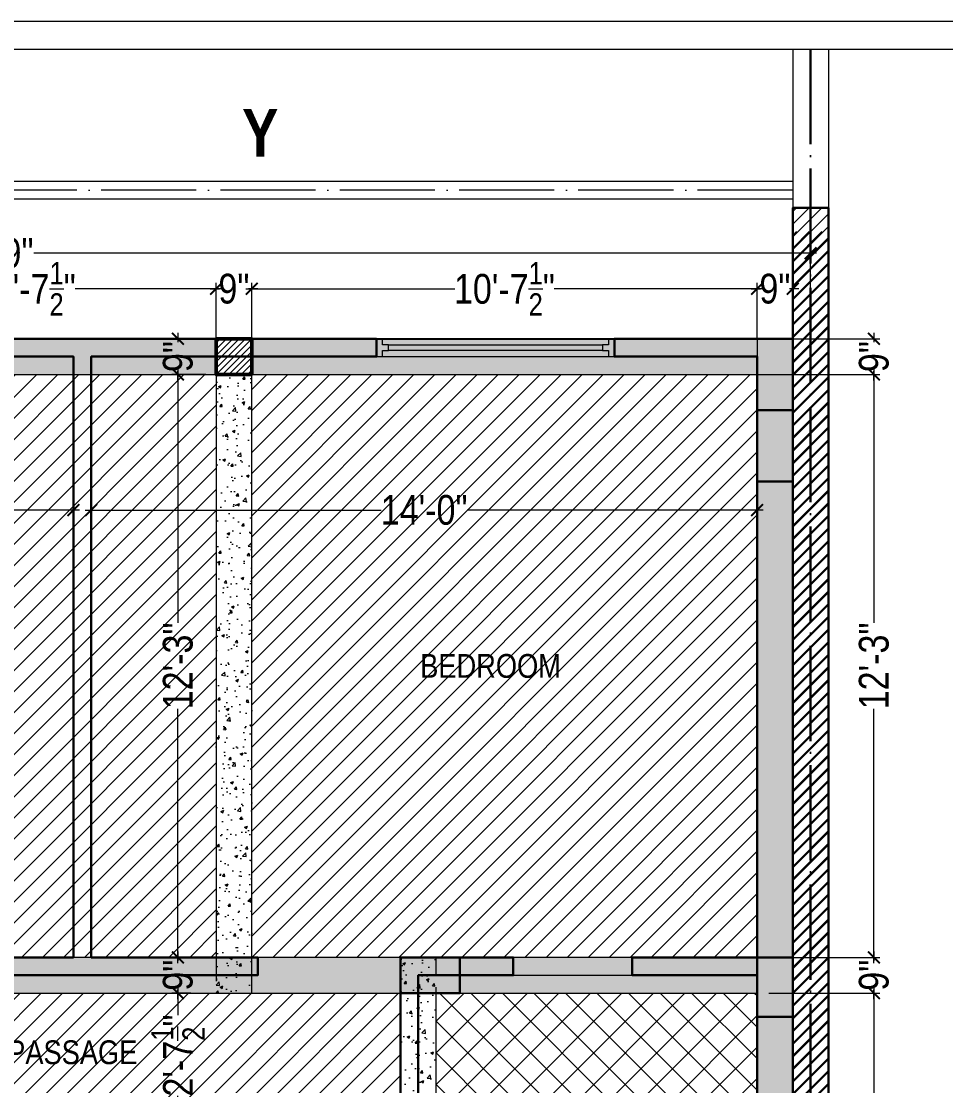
# Model space of a CAD drawing. Header units: millimetres. Extents: x 56222 to 163527, y -177397 to -121287.
# Drawn here: x 159547.7 to 159781, y -175065.7 to -174797.3 of the extents above; entities that cross this region are included whole.
import ezdxf

# ---------------------------------------------------------------- set-up
doc = ezdxf.new("R2010")
doc.units = ezdxf.units.MM
doc.header["$MEASUREMENT"] = 0
doc.header["$PDMODE"] = 35
doc.linetypes.add('ACAD_ISO02W100', pattern=[15, 12, -3])
doc.linetypes.add('ACAD_ISO04W100', pattern=[30, 24, -3, 0, -3])
doc.layers.get('Defpoints').update_dxf_attribs({"color": 220})
for name, color, linetype, lineweight in [('COLUMN', 1, 'Continuous', 30), ('COLUMN ( F C )', 6, 'Continuous', 50), ('COLUMN ( F C ) ~HATCH', 6, 'Continuous', 9), ('GROUND FLOOR', 7, 'Continuous', 9), ('GROUND FLOOR  ( HATCH )', 251, 'Continuous', 9), ('SECOND FLOOR', 7, 'Continuous', 9), ('SECOND FLOOR  ( PLINE )', 251, 'Continuous', 30), ('SECOND FLOOR ( DIM )', 7, 'Continuous', 9), ('SECOND FLOOR ( DW_RAIL )', 7, 'Continuous', 9), ('SECOND FLOOR ( TEXT )', 7, 'Continuous', 9), ('SECTION', 7, 'Continuous', 9), ('X_PLOT', 1, 'Continuous', 9), ('X_SHEET', 7, 'Continuous', 9), ('XX~SLAB ( BEAM )~ ( DIM )', 7, 'Continuous', 9), ('XX~SLAB ( HATCH )', 7, 'Continuous', 9), ('XX~STR BEAM', 5, 'ACAD_ISO02W100', 9)]:
    doc.layers.add(name, color=color, linetype=linetype, lineweight=lineweight)
doc.layers.add('XX~SLAB ( BEAM )~ ( HATCH )', color=1, linetype='Continuous', lineweight=9, plot=False)
doc.layers.add('XX~SLAB ( HATCH )~ PLINE', color=251, linetype='Continuous', lineweight=9, plot=False)
doc.layers.add('XX~SLAB ( PLINE )', color=251, linetype='Continuous', plot=False)
doc.styles.add("Cn_BT_0'-0", font='swissc.ttf')
doc.styles.add('Cn_BT_7½', font='swissc.ttf', dxfattribs={"height": 7.5})
doc.styles.add('KATHA', font='swissc.ttf')
doc.dimstyles.new('Cn_BT_7½', dxfattribs={"dimtxt": 9, "dimasz": 3, "dimexe": 1.5, "dimexo": 0, "dimgap": 0.09, "dimtad": 0, "dimdec": 3, "dimzin": 3, "dimdsep": 46, "dimlunit": 4, "dimtxsty": 'Cn_BT_7½', "dimblk": 'ARCHTICK', "dimcen": 0.09, "dimdle": 1.5, "dimclrd": 251, "dimclre": 251, "dimclrt": 14, "dimadec": 0, "dimazin": 0, "dimtfac": 0.75, "dimtdec": 3, "dimtofl": 0, "dimtmove": 0, "dimatfit": 3, "dimfxl": 0, "dimtolj": 1, "dimtzin": 0, "dimlwd": 15, "dimlwe": 15, "dimarcsym": 0})

# ---------------------------------------------------------------- blocks, each defined once
blk = doc.blocks.new('_ArchTick')
at = {"color": 0, "linetype": 'ByBlock', "const_width": 0.15}
blk.add_lwpolyline([(-0.5, -0.5), (0.5, 0.5)], dxfattribs=at)
blk = doc.blocks.new('*D331')
at = {"layer": 'Defpoints', "color": 0, "transparency": 16777216}
for p in [(159565.38, -174910.31), (159733.38, -174910.31), (159733.38, -174920.51)]:
    blk.add_point(p, dxfattribs=at)
at = {"layer": 'SECOND FLOOR ( DIM )', "color": 251, "lineweight": 15, "transparency": 16777216}
for p, q in [((159565.38, -174910.31), (159565.38, -174922.01)), ((159733.38, -174910.31), (159733.38, -174922.01)), ((159563.88, -174920.51), (159638.52, -174920.51)), ((159734.88, -174920.51), (159660.24, -174920.51))]:
    blk.add_line(p, q, dxfattribs=at)
at = {"layer": 'SECOND FLOOR ( DIM )', "color": 251, "lineweight": 15, "transparency": 16777216, "xscale": 3, "yscale": 3, "zscale": 3, "rotation": 180}
blk.add_blockref('_ArchTick', (159565.38, -174920.51), dxfattribs=at)
at = {"layer": 'SECOND FLOOR ( DIM )', "color": 251, "lineweight": 15, "transparency": 16777216, "xscale": 3, "yscale": 3, "zscale": 3}
blk.add_blockref('_ArchTick', (159733.38, -174920.51), dxfattribs=at)
at = {"layer": 'SECOND FLOOR ( DIM )', "color": 5, "transparency": 16777216, "insert": (159649.38, -174920.51), "char_height": 7.5, "attachment_point": 5, "style": 'Cn_BT_7½'}
blk.add_mtext('\\A1;14\'-0"', dxfattribs=at)
blk = doc.blocks.new('*D330')
at = {"layer": 'Defpoints', "color": 0, "transparency": 16777216}
for p in [(159350.88, -174910.31), (159560.88, -174910.31), (159350.88, -174920.51)]:
    blk.add_point(p, dxfattribs=at)
at = {"layer": 'SECOND FLOOR ( DIM )', "color": 251, "lineweight": 15, "transparency": 16777216}
for p, q in [((159350.88, -174910.31), (159350.88, -174922.01)), ((159560.88, -174910.31), (159560.88, -174922.01)), ((159349.38, -174920.51), (159445.02, -174920.51)), ((159562.38, -174920.51), (159466.74, -174920.51))]:
    blk.add_line(p, q, dxfattribs=at)
at = {"layer": 'SECOND FLOOR ( DIM )', "color": 251, "lineweight": 15, "transparency": 16777216, "xscale": 3, "yscale": 3, "zscale": 3, "rotation": 180}
blk.add_blockref('_ArchTick', (159350.88, -174920.51), dxfattribs=at)
at = {"layer": 'SECOND FLOOR ( DIM )', "color": 251, "lineweight": 15, "transparency": 16777216, "xscale": 3, "yscale": 3, "zscale": 3}
blk.add_blockref('_ArchTick', (159560.88, -174920.51), dxfattribs=at)
at = {"layer": 'SECOND FLOOR ( DIM )', "color": 5, "transparency": 16777216, "insert": (159455.88, -174920.51), "char_height": 7.5, "attachment_point": 5, "style": 'Cn_BT_7½'}
blk.add_mtext('\\A1;17\'-6"', dxfattribs=at)
blk = doc.blocks.new('*D329')
at = {"layer": 'Defpoints', "color": 0, "transparency": 16777216}
for p in [(159341.88, -174855.75), (159341.88, -174877.31), (159746.88, -174877.31)]:
    blk.add_point(p, dxfattribs=at)
at = {"layer": 'SECOND FLOOR ( DIM )', "color": 251, "lineweight": 15, "transparency": 16777216}
for p, q in [((159340.38, -174855.75), (159528.84, -174855.75)), ((159341.88, -174877.31), (159341.88, -174854.25)), ((159748.38, -174855.75), (159550.91, -174855.75)), ((159746.88, -174877.31), (159746.88, -174854.25))]:
    blk.add_line(p, q, dxfattribs=at)
at = {"layer": 'SECOND FLOOR ( DIM )', "color": 251, "lineweight": 15, "transparency": 16777216, "xscale": 3, "yscale": 3, "zscale": 3, "rotation": 180}
blk.add_blockref('_ArchTick', (159341.88, -174855.75), dxfattribs=at)
at = {"layer": 'SECOND FLOOR ( DIM )', "color": 251, "lineweight": 15, "transparency": 16777216, "xscale": 3, "yscale": 3, "zscale": 3}
blk.add_blockref('_ArchTick', (159746.88, -174855.75), dxfattribs=at)
at = {"layer": 'SECOND FLOOR ( DIM )', "color": 14, "transparency": 16777216, "insert": (159539.88, -174855.75), "char_height": 7.5, "attachment_point": 5, "style": 'Cn_BT_7½'}
blk.add_mtext('\\A1;33\'-9"', dxfattribs=at)
blk = doc.blocks.new('*D281')
at = {"layer": 'Defpoints', "color": 0, "transparency": 16777216}
for p in [(159596.88, -174864.72), (159505.38, -174877.31), (159596.88, -174877.31)]:
    blk.add_point(p, dxfattribs=at)
at = {"layer": 'XX~SLAB ( BEAM )~ ( DIM )', "color": 251, "lineweight": 15, "transparency": 16777216}
for p, q in [((159505.38, -174877.31), (159505.38, -174863.22)), ((159596.88, -174877.31), (159596.88, -174863.22)), ((159503.88, -174864.72), (159540.93, -174864.72)), ((159598.38, -174864.72), (159561.33, -174864.72))]:
    blk.add_line(p, q, dxfattribs=at)
at = {"layer": 'XX~SLAB ( BEAM )~ ( DIM )', "color": 251, "lineweight": 15, "transparency": 16777216, "xscale": 3, "yscale": 3, "zscale": 3, "rotation": 180}
blk.add_blockref('_ArchTick', (159505.38, -174864.72), dxfattribs=at)
at = {"layer": 'XX~SLAB ( BEAM )~ ( DIM )', "color": 251, "lineweight": 15, "transparency": 16777216, "xscale": 3, "yscale": 3, "zscale": 3}
blk.add_blockref('_ArchTick', (159596.88, -174864.72), dxfattribs=at)
at = {"layer": 'XX~SLAB ( BEAM )~ ( DIM )', "color": 14, "transparency": 16777216, "insert": (159551.13, -174864.72), "char_height": 7.5, "attachment_point": 5, "style": 'Cn_BT_7½'}
blk.add_mtext('\\A1;7\'-7{\\H0.750000x;\\S1/2;}"', dxfattribs=at)
blk = doc.blocks.new('*D280')
at = {"layer": 'Defpoints', "color": 0, "transparency": 16777216}
for p in [(159605.88, -174864.72), (159596.88, -174877.31), (159605.88, -174877.31)]:
    blk.add_point(p, dxfattribs=at)
at = {"layer": 'XX~SLAB ( BEAM )~ ( DIM )', "color": 251, "lineweight": 15, "transparency": 16777216}
for p, q in [((159596.88, -174877.31), (159596.88, -174863.22)), ((159605.88, -174877.31), (159605.88, -174863.22)), ((159595.38, -174864.72), (159597.72, -174864.72)), ((159607.38, -174864.72), (159605.03, -174864.72))]:
    blk.add_line(p, q, dxfattribs=at)
at = {"layer": 'XX~SLAB ( BEAM )~ ( DIM )', "color": 251, "lineweight": 15, "transparency": 16777216, "xscale": 3, "yscale": 3, "zscale": 3, "rotation": 180}
blk.add_blockref('_ArchTick', (159596.88, -174864.72), dxfattribs=at)
at = {"layer": 'XX~SLAB ( BEAM )~ ( DIM )', "color": 251, "lineweight": 15, "transparency": 16777216, "xscale": 3, "yscale": 3, "zscale": 3}
blk.add_blockref('_ArchTick', (159605.88, -174864.72), dxfattribs=at)
at = {"layer": 'XX~SLAB ( BEAM )~ ( DIM )', "color": 14, "transparency": 16777216, "insert": (159601.38, -174864.72), "char_height": 7.5, "attachment_point": 5, "style": 'Cn_BT_7½'}
blk.add_mtext('\\A1;9"', dxfattribs=at)
blk = doc.blocks.new('*D279')
at = {"layer": 'Defpoints', "color": 0, "transparency": 16777216}
for p in [(159733.38, -174864.72), (159605.88, -174877.31), (159733.38, -174877.31)]:
    blk.add_point(p, dxfattribs=at)
at = {"layer": 'XX~SLAB ( BEAM )~ ( DIM )', "color": 251, "lineweight": 15, "transparency": 16777216}
for p, q in [((159605.88, -174877.31), (159605.88, -174863.22)), ((159733.38, -174877.31), (159733.38, -174863.22)), ((159604.38, -174864.72), (159657.09, -174864.72)), ((159734.88, -174864.72), (159682.16, -174864.72))]:
    blk.add_line(p, q, dxfattribs=at)
at = {"layer": 'XX~SLAB ( BEAM )~ ( DIM )', "color": 251, "lineweight": 15, "transparency": 16777216, "xscale": 3, "yscale": 3, "zscale": 3, "rotation": 180}
blk.add_blockref('_ArchTick', (159605.88, -174864.72), dxfattribs=at)
at = {"layer": 'XX~SLAB ( BEAM )~ ( DIM )', "color": 251, "lineweight": 15, "transparency": 16777216, "xscale": 3, "yscale": 3, "zscale": 3}
blk.add_blockref('_ArchTick', (159733.38, -174864.72), dxfattribs=at)
at = {"layer": 'XX~SLAB ( BEAM )~ ( DIM )', "color": 14, "transparency": 16777216, "insert": (159669.63, -174864.72), "char_height": 7.5, "attachment_point": 5, "style": 'Cn_BT_7½'}
blk.add_mtext('\\A1;10\'-7{\\H0.750000x;\\S1/2;}"', dxfattribs=at)
blk = doc.blocks.new('*D278')
at = {"layer": 'Defpoints', "color": 0, "transparency": 16777216}
for p in [(159742.38, -174864.72), (159733.38, -174877.31), (159742.38, -174877.31)]:
    blk.add_point(p, dxfattribs=at)
at = {"layer": 'XX~SLAB ( BEAM )~ ( DIM )', "color": 251, "lineweight": 15, "transparency": 16777216}
for p, q in [((159733.38, -174877.31), (159733.38, -174863.22)), ((159742.38, -174877.31), (159742.38, -174863.22)), ((159731.88, -174864.72), (159734.22, -174864.72)), ((159743.88, -174864.72), (159741.53, -174864.72))]:
    blk.add_line(p, q, dxfattribs=at)
at = {"layer": 'XX~SLAB ( BEAM )~ ( DIM )', "color": 251, "lineweight": 15, "transparency": 16777216, "xscale": 3, "yscale": 3, "zscale": 3, "rotation": 180}
blk.add_blockref('_ArchTick', (159733.38, -174864.72), dxfattribs=at)
at = {"layer": 'XX~SLAB ( BEAM )~ ( DIM )', "color": 251, "lineweight": 15, "transparency": 16777216, "xscale": 3, "yscale": 3, "zscale": 3}
blk.add_blockref('_ArchTick', (159742.38, -174864.72), dxfattribs=at)
at = {"layer": 'XX~SLAB ( BEAM )~ ( DIM )', "color": 14, "transparency": 16777216, "insert": (159737.88, -174864.72), "char_height": 7.5, "attachment_point": 5, "style": 'Cn_BT_7½'}
blk.add_mtext('\\A1;9"', dxfattribs=at)
blk = doc.blocks.new('*D277')
at = {"layer": 'Defpoints', "color": 0, "transparency": 16777216}
for p in [(159742.38, -174877.31), (159742.38, -174886.31), (159762.86, -174886.31)]:
    blk.add_point(p, dxfattribs=at)
at = {"layer": 'XX~SLAB ( BEAM )~ ( DIM )', "color": 251, "lineweight": 15, "transparency": 16777216}
for p, q in [((159742.38, -174877.31), (159764.36, -174877.31)), ((159762.86, -174875.81), (159762.86, -174878.15)), ((159762.86, -174887.81), (159762.86, -174885.46)), ((159742.38, -174886.31), (159764.36, -174886.31))]:
    blk.add_line(p, q, dxfattribs=at)
at = {"layer": 'XX~SLAB ( BEAM )~ ( DIM )', "color": 251, "lineweight": 15, "transparency": 16777216, "xscale": 3, "yscale": 3, "zscale": 3}
for p, rotation in [((159762.86, -174877.31), 90), ((159762.86, -174886.31), 270)]:
    blk.add_blockref('_ArchTick', p, dxfattribs=dict(at, rotation=rotation))
at = {"layer": 'XX~SLAB ( BEAM )~ ( DIM )', "color": 14, "transparency": 16777216, "insert": (159762.86, -174881.81), "char_height": 7.5, "attachment_point": 5, "rotation": 90, "style": 'Cn_BT_7½'}
blk.add_mtext('\\A1;9"', dxfattribs=at)
blk = doc.blocks.new('*D276')
at = {"layer": 'Defpoints', "color": 0, "transparency": 16777216}
for p in [(159742.38, -174886.31), (159742.38, -175033.31), (159762.86, -175033.31)]:
    blk.add_point(p, dxfattribs=at)
at = {"layer": 'XX~SLAB ( BEAM )~ ( DIM )', "color": 251, "lineweight": 15, "transparency": 16777216}
for p, q in [((159762.86, -174884.81), (159762.86, -174948.95)), ((159742.38, -174886.31), (159764.36, -174886.31)), ((159762.86, -175034.81), (159762.86, -174970.67)), ((159742.38, -175033.31), (159764.36, -175033.31))]:
    blk.add_line(p, q, dxfattribs=at)
at = {"layer": 'XX~SLAB ( BEAM )~ ( DIM )', "color": 251, "lineweight": 15, "transparency": 16777216, "xscale": 3, "yscale": 3, "zscale": 3}
for p, rotation in [((159762.86, -174886.31), 90), ((159762.86, -175033.31), 270)]:
    blk.add_blockref('_ArchTick', p, dxfattribs=dict(at, rotation=rotation))
at = {"layer": 'XX~SLAB ( BEAM )~ ( DIM )', "color": 14, "transparency": 16777216, "insert": (159762.86, -174959.81), "char_height": 7.5, "attachment_point": 5, "rotation": 90, "style": 'Cn_BT_7½'}
blk.add_mtext('\\A1;12\'-3"', dxfattribs=at)
blk = doc.blocks.new('*D275')
at = {"layer": 'Defpoints', "color": 0, "transparency": 16777216}
for p in [(159742.38, -175033.31), (159742.38, -175042.31), (159762.86, -175042.31)]:
    blk.add_point(p, dxfattribs=at)
at = {"layer": 'XX~SLAB ( BEAM )~ ( DIM )', "color": 251, "lineweight": 15, "transparency": 16777216}
for p, q in [((159742.38, -175033.31), (159764.36, -175033.31)), ((159762.86, -175031.81), (159762.86, -175034.15)), ((159762.86, -175043.81), (159762.86, -175041.46)), ((159742.38, -175042.31), (159764.36, -175042.31))]:
    blk.add_line(p, q, dxfattribs=at)
at = {"layer": 'XX~SLAB ( BEAM )~ ( DIM )', "color": 251, "lineweight": 15, "transparency": 16777216, "xscale": 3, "yscale": 3, "zscale": 3}
for p, rotation in [((159762.86, -175033.31), 90), ((159762.86, -175042.31), 270)]:
    blk.add_blockref('_ArchTick', p, dxfattribs=dict(at, rotation=rotation))
at = {"layer": 'XX~SLAB ( BEAM )~ ( DIM )', "color": 14, "transparency": 16777216, "insert": (159762.86, -175037.81), "char_height": 7.5, "attachment_point": 5, "rotation": 90, "style": 'Cn_BT_7½'}
blk.add_mtext('\\A1;9"', dxfattribs=at)
blk = doc.blocks.new('*D274')
at = {"layer": 'Defpoints', "color": 0, "transparency": 16777216}
for p in [(159742.38, -175042.31), (159742.38, -175160.81), (159762.86, -175160.81)]:
    blk.add_point(p, dxfattribs=at)
at = {"layer": 'XX~SLAB ( BEAM )~ ( DIM )', "color": 251, "lineweight": 15, "transparency": 16777216}
for p, q in [((159762.86, -175040.81), (159762.86, -175088.84)), ((159742.38, -175042.31), (159764.36, -175042.31)), ((159762.86, -175162.31), (159762.86, -175114.27)), ((159742.38, -175160.81), (159764.36, -175160.81))]:
    blk.add_line(p, q, dxfattribs=at)
at = {"layer": 'XX~SLAB ( BEAM )~ ( DIM )', "color": 251, "lineweight": 15, "transparency": 16777216, "xscale": 3, "yscale": 3, "zscale": 3}
for p, rotation in [((159762.86, -175042.31), 90), ((159762.86, -175160.81), 270)]:
    blk.add_blockref('_ArchTick', p, dxfattribs=dict(at, rotation=rotation))
at = {"layer": 'XX~SLAB ( BEAM )~ ( DIM )', "color": 14, "transparency": 16777216, "insert": (159762.86, -175101.56), "char_height": 7.5, "attachment_point": 5, "rotation": 90, "style": 'Cn_BT_7½'}
blk.add_mtext('\\A1;9\'-10{\\H0.750000x;\\S1/2;}"', dxfattribs=at)
blk = doc.blocks.new('*D263')
at = {"layer": 'Defpoints', "color": 0, "transparency": 16777216}
for p in [(159594.29, -174877.31), (159587.25, -174886.31), (159594.29, -174886.31)]:
    blk.add_point(p, dxfattribs=at)
at = {"layer": 'XX~SLAB ( BEAM )~ ( DIM )', "color": 251, "lineweight": 15, "transparency": 16777216}
for p, q in [((159594.29, -174877.31), (159585.75, -174877.31)), ((159587.25, -174875.81), (159587.25, -174878.15)), ((159587.25, -174887.81), (159587.25, -174885.46)), ((159594.29, -174886.31), (159585.75, -174886.31))]:
    blk.add_line(p, q, dxfattribs=at)
at = {"layer": 'XX~SLAB ( BEAM )~ ( DIM )', "color": 251, "lineweight": 15, "transparency": 16777216, "xscale": 3, "yscale": 3, "zscale": 3}
for p, rotation in [((159587.25, -174877.31), 90), ((159587.25, -174886.31), 270)]:
    blk.add_blockref('_ArchTick', p, dxfattribs=dict(at, rotation=rotation))
at = {"layer": 'XX~SLAB ( BEAM )~ ( DIM )', "color": 14, "transparency": 16777216, "insert": (159587.25, -174881.81), "char_height": 7.5, "attachment_point": 5, "rotation": 90, "style": 'Cn_BT_7½'}
blk.add_mtext('\\A1;9"', dxfattribs=at)
blk = doc.blocks.new('*D262')
at = {"layer": 'Defpoints', "color": 0, "transparency": 16777216}
for p in [(159594.29, -174886.31), (159587.25, -175033.31), (159590.52, -175033.31)]:
    blk.add_point(p, dxfattribs=at)
at = {"layer": 'XX~SLAB ( BEAM )~ ( DIM )', "color": 251, "lineweight": 15, "transparency": 16777216}
for p, q in [((159587.25, -174884.81), (159587.25, -174948.95)), ((159594.29, -174886.31), (159585.75, -174886.31)), ((159587.25, -175034.81), (159587.25, -174970.67)), ((159590.52, -175033.31), (159585.75, -175033.31))]:
    blk.add_line(p, q, dxfattribs=at)
at = {"layer": 'XX~SLAB ( BEAM )~ ( DIM )', "color": 251, "lineweight": 15, "transparency": 16777216, "xscale": 3, "yscale": 3, "zscale": 3}
for p, rotation in [((159587.25, -174886.31), 90), ((159587.25, -175033.31), 270)]:
    blk.add_blockref('_ArchTick', p, dxfattribs=dict(at, rotation=rotation))
at = {"layer": 'XX~SLAB ( BEAM )~ ( DIM )', "color": 14, "transparency": 16777216, "insert": (159587.25, -174959.81), "char_height": 7.5, "attachment_point": 5, "rotation": 90, "style": 'Cn_BT_7½'}
blk.add_mtext('\\A1;12\'-3"', dxfattribs=at)
blk = doc.blocks.new('*D261')
at = {"layer": 'Defpoints', "color": 0, "transparency": 16777216}
for p in [(159590.52, -175033.31), (159587.25, -175042.31), (159590.52, -175042.31)]:
    blk.add_point(p, dxfattribs=at)
at = {"layer": 'XX~SLAB ( BEAM )~ ( DIM )', "color": 251, "lineweight": 15, "transparency": 16777216}
for p, q in [((159590.52, -175033.31), (159585.75, -175033.31)), ((159587.25, -175031.81), (159587.25, -175034.15)), ((159587.25, -175043.81), (159587.25, -175041.46)), ((159590.52, -175042.31), (159585.75, -175042.31))]:
    blk.add_line(p, q, dxfattribs=at)
at = {"layer": 'XX~SLAB ( BEAM )~ ( DIM )', "color": 251, "lineweight": 15, "transparency": 16777216, "xscale": 3, "yscale": 3, "zscale": 3}
for p, rotation in [((159587.25, -175033.31), 90), ((159587.25, -175042.31), 270)]:
    blk.add_blockref('_ArchTick', p, dxfattribs=dict(at, rotation=rotation))
at = {"layer": 'XX~SLAB ( BEAM )~ ( DIM )', "color": 14, "transparency": 16777216, "insert": (159587.25, -175037.81), "char_height": 7.5, "attachment_point": 5, "rotation": 90, "style": 'Cn_BT_7½'}
blk.add_mtext('\\A1;9"', dxfattribs=at)
blk = doc.blocks.new('*D260')
at = {"layer": 'Defpoints', "color": 0, "transparency": 16777216}
for p in [(159590.52, -175042.31), (159587.25, -175073.81), (159590.52, -175073.81)]:
    blk.add_point(p, dxfattribs=at)
at = {"layer": 'XX~SLAB ( BEAM )~ ( DIM )', "color": 251, "lineweight": 15, "transparency": 16777216}
for p, q in [((159587.25, -175040.81), (159587.25, -175047.87)), ((159590.52, -175042.31), (159585.75, -175042.31)), ((159587.25, -175075.31), (159587.25, -175068.24)), ((159590.52, -175073.81), (159585.75, -175073.81))]:
    blk.add_line(p, q, dxfattribs=at)
at = {"layer": 'XX~SLAB ( BEAM )~ ( DIM )', "color": 251, "lineweight": 15, "transparency": 16777216, "xscale": 3, "yscale": 3, "zscale": 3}
for p, rotation in [((159587.25, -175042.31), 90), ((159587.25, -175073.81), 270)]:
    blk.add_blockref('_ArchTick', p, dxfattribs=dict(at, rotation=rotation))
at = {"layer": 'XX~SLAB ( BEAM )~ ( DIM )', "color": 14, "transparency": 16777216, "insert": (159587.25, -175058.06), "char_height": 7.5, "attachment_point": 5, "rotation": 90, "style": 'Cn_BT_7½'}
blk.add_mtext('\\A1;2\'-7{\\H0.750000x;\\S1/2;}"', dxfattribs=at)

msp = doc.modelspace()

# ---------------------------------------------------------------- hatches: boundary and pattern name
at = {"layer": 'COLUMN ( F C ) ~HATCH'}
h = msp.add_hatch(dxfattribs=at)
h.set_pattern_fill('ANSI31', color=256, scale=9, style=0)
h.set_pattern_definition([(45, (159596.8762, -174886.3053), (-0.7955, 0.7955), [])])
h.paths.add_polyline_path([(159596.87621, -174877.30534), (159605.87621, -174877.30534), (159605.87621, -174886.30534), (159596.87621, -174886.30534)])
h = msp.add_hatch(dxfattribs=at)
h.set_pattern_fill('ANSI31', color=256, scale=9, style=0)
h.set_pattern_definition([(45, (159596.8762, -174886.3053), (-0.7955, 0.7955), [])])
h.paths.add_polyline_path([(159596.87621, -174877.30534), (159605.87621, -174877.30534), (159605.87621, -174886.30534), (159596.87621, -174886.30534)])
at = {"layer": 'GROUND FLOOR  ( HATCH )'}
h = msp.add_hatch(dxfattribs=at)
h.set_pattern_fill('ANSI31', color=6, scale=18, style=0)
h.set_pattern_definition([(45, (43210.6903, -12568.631), (-1.590990258, 1.590990258), [])])
h.paths.add_polyline_path([(159751.3762, -174844.30534), (159742.37621, -174844.30534), (159742.37621, -175187.80535), (159751.3762, -175187.80535)])
h = msp.add_hatch(dxfattribs=at)
h.set_pattern_fill('ANSI31', color=6, scale=18, style=0)
h.set_pattern_definition([(45, (43210.6903, -12574.631), (-1.590990258, 1.590990258), [])])
h.paths.add_polyline_path([(159751.3762, -174850.30534), (159742.37621, -174850.30534), (159742.37621, -175193.80535), (159751.3762, -175193.80535)])
at = {"layer": 'XX~SLAB ( BEAM )~ ( HATCH )'}
h = msp.add_hatch(dxfattribs=at)
h.set_pattern_fill('AR-CONC', color=256, style=0)
h.set_pattern_definition([(50, (159341.876, -174886.3053), (7.1726, -0.62752), [0.75, -8.25]), (355, (159341.876, -174886.305), (-1.38751, 7.52192), [0.6, -6.6]), (100.4514, (159342.474, -174886.3576), (5.78509, 6.8944), [0.6374, -7.01142]), (46.1842, (159341.876, -174884.305), (10.67241, -1.65519), [1.125, -12.375]), (96.6356, (159342.766, -174884.443), (9.34663, 9.74118), [0.9561, -10.51713]), (351.1842, (159341.876, -174884.305), (9.34662, 9.7412), [0.9, -9.9]), (21, (159342.876, -174884.8053), (5.96907, -4.02619), [0.75, -8.25]), (326, (159342.876, -174884.805), (2.43315, 7.2515), [0.6, -6.6]), (71.4514, (159343.3736, -174885.141), (8.40223, 3.2253), [0.6374, -7.01142]), (37.5, (159341.8762, -174886.3053), (0.121599, 3.328939), [0, -6.52, 0, -6.7, 0, -6.625]), (7.5, (159341.8762, -174886.3053), (2.630695, 3.944117), [0, -3.82, 0, -6.37, 0, -2.525]), (327.5, (159339.6462, -174886.3053), (5.338224, -0.225549), [0, -2.5, 0, -7.8, 0, -10.35]), (317.5, (159338.646, -174886.3053), (5.83186, 1.00105), [0, -3.25, 0, -5.18, 0, -7.35])])
h.paths.add_polyline_path([(159341.87621, -174877.30534), (159341.87621, -174886.30534), (159742.3762, -174886.30534), (159742.3762, -174877.30534)])
h.paths.add_polyline_path([(159496.37621, -174877.30534), (159505.37621, -174877.30534), (159505.37621, -174886.30534), (159496.37621, -174886.30534)])
h.paths.add_polyline_path([(159596.87621, -174877.30534), (159605.87621, -174877.30534), (159605.87621, -174886.30534), (159596.87621, -174886.30534)])
h = msp.add_hatch(dxfattribs=at)
h.set_pattern_fill('AR-CONC', color=256, style=0)
h.set_pattern_definition([(50, (159596.876, -175042.3053), (7.1726, -0.62752), [0.75, -8.25]), (355, (159596.876, -175042.305), (-1.3875, 7.52192), [0.6, -6.6]), (100.4514, (159597.474, -175042.3576), (5.7851, 6.8944), [0.6374, -7.01142]), (46.184, (159596.876, -175040.305), (10.6724, -1.6552), [1.125, -12.375]), (96.6356, (159597.766, -175040.443), (9.3466, 9.7412), [0.9561, -10.5171]), (351.184, (159596.876, -175040.305), (9.3466, 9.7412), [0.9, -9.9]), (21, (159597.876, -175040.8053), (5.96907, -4.02619), [0.75, -8.25]), (326, (159597.876, -175040.805), (2.43315, 7.2515), [0.6, -6.6]), (71.4514, (159598.3736, -175041.141), (8.40223, 3.2253), [0.6374, -7.01142]), (37.5, (159596.8762, -175042.3053), (0.1216, 3.32894), [0, -6.52, 0, -6.7, 0, -6.625]), (7.5, (159596.8762, -175042.3053), (2.630695, 3.94412), [0, -3.82, 0, -6.37, 0, -2.525]), (327.5, (159594.6462, -175042.3053), (5.338224, -0.22555), [0, -2.5, 0, -7.8, 0, -10.35]), (317.5, (159593.646, -175042.3053), (5.83186, 1.00105), [0, -3.25, 0, -5.18, 0, -7.35])])
h.paths.add_polyline_path([(159596.87621, -175042.30534), (159605.87621, -175042.30534), (159605.87621, -174877.30534), (159596.87621, -174877.30534)])
h.paths.add_polyline_path([(159596.87621, -174877.30534), (159605.87621, -174877.30534), (159605.87621, -174886.30534), (159596.87621, -174886.30534)])
h = msp.add_hatch(dxfattribs=at)
h.set_pattern_fill('AR-CONC', color=256, style=0)
h.set_pattern_definition([(50, (159733.376, -175187.8054), (7.1726, -0.62752), [0.75, -8.25]), (355, (159733.376, -175187.805), (-1.38751, 7.52192), [0.6, -6.6]), (100.4514, (159733.974, -175187.8576), (5.7851, 6.8944), [0.6374, -7.01142]), (46.1842, (159733.376, -175185.805), (10.6724, -1.6552), [1.125, -12.375]), (96.6356, (159734.266, -175185.943), (9.34663, 9.74118), [0.9561, -10.51713]), (351.184, (159733.376, -175185.805), (9.3466, 9.7412), [0.9, -9.9]), (21, (159734.376, -175186.3054), (5.96907, -4.02619), [0.75, -8.25]), (326, (159734.376, -175186.305), (2.43315, 7.2515), [0.6, -6.6]), (71.4514, (159734.8736, -175186.641), (8.40223, 3.2253), [0.6374, -7.01142]), (37.5, (159733.3762, -175187.8054), (0.121599, 3.328939), [0, -6.52, 0, -6.7, 0, -6.625]), (7.5, (159733.3762, -175187.8054), (2.630695, 3.944117), [0, -3.82, 0, -6.37, 0, -2.525]), (327.5, (159731.1462, -175187.8054), (5.338224, -0.225549), [0, -2.5, 0, -7.8, 0, -10.35]), (317.5, (159730.146, -175187.8054), (5.83186, 1.00105), [0, -3.25, 0, -5.18, 0, -7.35])])
h.paths.add_polyline_path([(159733.37621, -175187.80535), (159742.37621, -175187.80535), (159742.37621, -174877.30534), (159733.37621, -174877.30534)])
h = msp.add_hatch(dxfattribs=at)
h.set_pattern_fill('AR-CONC', color=256, style=0)
h.set_pattern_definition([(50, (159496.376, -175042.3053), (7.1726, -0.62752), [0.75, -8.25]), (355, (159496.376, -175042.305), (-1.38751, 7.52192), [0.6, -6.6]), (100.4514, (159496.974, -175042.3576), (5.7851, 6.8944), [0.6374, -7.01142]), (46.184, (159496.376, -175040.305), (10.6724, -1.6552), [1.125, -12.375]), (96.6356, (159497.266, -175040.443), (9.34663, 9.7412), [0.9561, -10.51713]), (351.184, (159496.376, -175040.305), (9.3466, 9.7412), [0.9, -9.9]), (21, (159497.376, -175040.8053), (5.96907, -4.02619), [0.75, -8.25]), (326, (159497.376, -175040.805), (2.43315, 7.2515), [0.6, -6.6]), (71.4514, (159497.8736, -175041.141), (8.40223, 3.2253), [0.6374, -7.01142]), (37.5, (159496.3762, -175042.3053), (0.121599, 3.328939), [0, -6.52, 0, -6.7, 0, -6.625]), (7.5, (159496.3762, -175042.3053), (2.630695, 3.944117), [0, -3.82, 0, -6.37, 0, -2.525]), (327.5, (159494.1462, -175042.3053), (5.338224, -0.22555), [0, -2.5, 0, -7.8, 0, -10.35]), (317.5, (159493.146, -175042.3053), (5.83186, 1.00105), [0, -3.25, 0, -5.18, 0, -7.35])])
h.paths.add_polyline_path([(159496.37621, -175033.30534), (159496.37621, -175042.30534), (159742.3762, -175042.30534), (159742.3762, -175033.30534)])
h = msp.add_hatch(dxfattribs=at)
h.set_pattern_fill('AR-CONC', color=256, style=0)
h.set_pattern_definition([(50, (159643.376, -175187.8054), (7.1726, -0.62752), [0.75, -8.25]), (355, (159643.376, -175187.805), (-1.3875, 7.52192), [0.6, -6.6]), (100.4514, (159643.974, -175187.8576), (5.7851, 6.8944), [0.6374, -7.01142]), (46.184, (159643.376, -175185.805), (10.6724, -1.6552), [1.125, -12.375]), (96.6356, (159644.266, -175185.943), (9.3466, 9.7412), [0.9561, -10.5171]), (351.184, (159643.376, -175185.805), (9.3466, 9.7412), [0.9, -9.9]), (21, (159644.376, -175186.3054), (5.96907, -4.0262), [0.75, -8.25]), (326, (159644.376, -175186.305), (2.43315, 7.2515), [0.6, -6.6]), (71.4514, (159644.8736, -175186.641), (8.40223, 3.2253), [0.6374, -7.01142]), (37.5, (159643.3762, -175187.8054), (0.1216, 3.32894), [0, -6.52, 0, -6.7, 0, -6.625]), (7.5, (159643.3762, -175187.8054), (2.630695, 3.94412), [0, -3.82, 0, -6.37, 0, -2.525]), (327.5, (159641.1462, -175187.8054), (5.338224, -0.22555), [0, -2.5, 0, -7.8, 0, -10.35]), (317.5, (159640.146, -175187.8054), (5.83186, 1.00105), [0, -3.25, 0, -5.18, 0, -7.35])])
h.paths.add_polyline_path([(159643.3762, -175187.80535), (159652.3762, -175187.80535), (159652.3762, -175033.30534), (159643.3762, -175033.30534)])
at = {"layer": 'XX~SLAB ( HATCH )'}
h = msp.add_hatch(dxfattribs=at)
h.set_pattern_fill('ANSI31', color=256, scale=30, style=0)
h.set_pattern_definition([(45, (159505.3762, -175033.3053), (-2.65165, 2.65165), [])])
h.paths.add_polyline_path([(159505.37621, -174886.30534), (159596.87621, -174886.30534), (159596.87621, -175033.30534), (159505.37621, -175033.30534)])
h = msp.add_hatch(dxfattribs=at)
h.set_pattern_fill('ANSI31', color=256, scale=30, style=0)
h.set_pattern_definition([(45, (159605.8762, -175033.3053), (-2.65165, 2.65165), [])])
h.paths.add_polyline_path([(159605.87621, -174886.30534), (159733.37621, -174886.30534), (159733.37621, -175033.30534), (159605.87621, -175033.30534)])
h = msp.add_hatch(dxfattribs=at)
h.set_pattern_fill('ANSI31', color=256, scale=30, style=0)
h.set_pattern_definition([(45, (159505.3762, -175073.8053), (-2.65165, 2.65165), [])])
h.paths.add_polyline_path([(159505.37621, -175042.30534), (159643.3762, -175042.30534), (159643.3762, -175073.80534), (159505.37621, -175073.80534)])
h = msp.add_hatch(dxfattribs=at)
h.set_pattern_fill('ANSI37', color=6, scale=45, style=0)
h.set_pattern_definition([(45, (159652.376, -175160.8053), (-3.97748, 3.97748), []), (135, (159652.376, -175160.8053), (-3.97748, -3.97748), [])])
h.paths.add_polyline_path([(159652.3762, -175042.30534), (159733.37621, -175042.30534), (159733.37621, -175160.80534), (159652.3762, -175160.80534)])

# ---------------------------------------------------------------- linework, layer by layer
at = {"layer": 'COLUMN'}
for points in [[(159733.37621, -174895.30534), (159742.37621, -174895.30534), (159742.37621, -174913.30534), (159733.37621, -174913.30534)], [(159658.3762, -175033.30534), (159658.3762, -175042.30534), (159643.3762, -175042.30534), (159643.3762, -175033.30534)], [(159733.3762, -175033.30534), (159742.3762, -175033.30534), (159742.3762, -175048.30534), (159733.3762, -175048.30534)]]:
    msp.add_lwpolyline(points, close=True, dxfattribs=at)
at = {"layer": 'COLUMN ( F C )'}
msp.add_lwpolyline([(159596.87621, -174877.30534), (159605.87621, -174877.30534), (159605.87621, -174886.30534), (159596.87621, -174886.30534)], close=True, dxfattribs=at)
msp.add_lwpolyline([(159596.87621, -174877.30534), (159605.87621, -174877.30534), (159605.87621, -174886.30534), (159596.87621, -174886.30534)], close=True, dxfattribs=at)
at = {"layer": 'GROUND FLOOR'}
for p, q in [((159742.3762, -174804.25648), (159742.3762, -175325.18929)), ((159742.37621, -174804.25648), (159742.37621, -174901.30534)), ((159751.37621, -174804.25648), (159751.37621, -175325.18929)), ((159242.12621, -174837.55534), (159742.3762, -174837.55534)), ((159246.62621, -174842.05534), (159742.3762, -174842.05534))]:
    msp.add_line(p, q, dxfattribs=at)
at = {"layer": 'GROUND FLOOR', "color": 1, "linetype": 'ACAD_ISO04W100'}
msp.add_line((159746.87621, -174804.25648), (159746.87621, -175187.80534), dxfattribs=at)
msp.add_lwpolyline([(159742.3762, -174839.80534), (159244.37621, -174839.80534), (159244.37621, -175302.30534), (159742.37621, -175302.30534)], dxfattribs=at)
at = {"layer": 'GROUND FLOOR', "color": 6, "lineweight": 30}
msp.add_lwpolyline([(159751.3762, -174844.30534), (159742.37621, -174844.30534), (159742.37621, -175187.80535), (159751.3762, -175187.80535)], close=True, dxfattribs=at)
at = {"layer": 'SECOND FLOOR'}
for p, q in [((159341.87621, -174877.30534), (159742.37621, -174877.30534)), ((159637.37621, -174877.30534), (159637.37621, -174881.80534)), ((159697.37621, -174877.30534), (159697.37621, -174881.80534)), ((159350.87621, -174881.80534), (159560.87621, -174881.80534)), ((159560.87621, -174881.80534), (159560.87621, -175033.30534)), ((159565.37621, -174881.80534), (159733.37621, -174881.80534)), ((159565.37621, -175033.30534), (159565.37621, -174881.80534)), ((159733.37621, -174881.80534), (159733.37621, -175033.30534)), ((159541.37621, -175033.30534), (159560.87621, -175033.30534)), ((159565.37621, -175033.30534), (159607.37621, -175033.30534)), ((159607.37621, -175033.30534), (159607.37621, -175037.80534)), ((159643.37621, -175033.30534), (159643.37621, -175187.80534)), ((159643.37621, -175033.30534), (159671.87621, -175033.30534)), ((159671.87621, -175033.30534), (159671.87621, -175037.80534)), ((159701.87621, -175033.30534), (159733.37621, -175033.30534)), ((159701.87621, -175033.30534), (159701.87621, -175037.80534)), ((159541.37621, -175037.80534), (159607.37621, -175037.80534)), ((159647.87621, -175037.80534), (159647.87621, -175165.30534)), ((159647.87621, -175037.80534), (159733.37621, -175037.80534)), ((159733.37621, -175037.80534), (159733.37621, -175165.30534))]:
    msp.add_line(p, q, dxfattribs=at)
at = {"layer": 'SECOND FLOOR  ( PLINE )'}
for points in [[(159637.37621, -174877.30534), (159505.37621, -174877.30534), (159505.37621, -174881.80534), (159560.87621, -174881.80534), (159560.87621, -175033.30534), (159541.37621, -175033.30534), (159541.37621, -175037.80534), (159607.37621, -175037.80534), (159607.37621, -175033.30534), (159565.37621, -175033.30534), (159565.37621, -174881.80534), (159637.37621, -174881.80534)], [(159742.37621, -174877.30534), (159697.37621, -174877.30534), (159697.37621, -174881.80534), (159733.37621, -174881.80534), (159733.37621, -175033.30534), (159701.87621, -175033.30534), (159701.87621, -175037.80534), (159733.37621, -175037.80534), (159733.37621, -175165.30534), (159700.37621, -175165.30534), (159700.37621, -175169.80534), (159733.37621, -175169.80534), (159733.37621, -175187.80534), (159742.37621, -175187.80534)], [(159643.37621, -175033.30534), (159671.87621, -175033.30534), (159671.87621, -175037.80534), (159647.87621, -175037.80534), (159647.87621, -175165.30534), (159676.37621, -175165.30534), (159676.37621, -175169.80534), (159652.37621, -175169.80534), (159652.37621, -175172.80535), (159643.37621, -175172.80535)]]:
    msp.add_lwpolyline(points, close=True, dxfattribs=at)
at = {"layer": 'SECOND FLOOR ( DW_RAIL )'}
msp.add_lwpolyline([(159697.37621, -174877.30534), (159695.87621, -174877.30534), (159695.87621, -174878.80534), (159694.37621, -174878.80534), (159694.37621, -174880.30534), (159640.37621, -174880.30534), (159640.37621, -174878.80534), (159638.87621, -174878.80534), (159638.87621, -174877.30534), (159637.37621, -174877.30534), (159637.37621, -174881.80534), (159638.87621, -174881.80534), (159638.87621, -174880.30534), (159640.37621, -174880.30534), (159640.37621, -174878.80534), (159694.37621, -174878.80534), (159694.37621, -174880.30534), (159695.87621, -174880.30534), (159695.87621, -174881.80534), (159697.37621, -174881.80534), (159697.37621, -174877.30534), (159637.37621, -174877.30534), (159637.37621, -174881.80534), (159697.37621, -174881.80534)], close=True, dxfattribs=at)
at = {"layer": 'X_PLOT', "linetype": 'ACAD_ISO04W100', "lineweight": 30}
msp.add_line((159746.8762, -174804.25648), (159746.8762, -175300.05534), dxfattribs=at)
at = {"layer": 'X_SHEET'}
for points in [[(159957.43786, -175332.18929), (159190.28949, -175332.18929), (159190.28949, -174797.25648), (159957.43786, -174797.25648)], [(159950.43786, -175325.18929), (159197.28949, -175325.18929), (159197.28949, -174804.25648), (159950.43786, -174804.25648)]]:
    msp.add_lwpolyline(points, close=True, dxfattribs=at)
at = {"layer": 'XX~SLAB ( HATCH )~ PLINE'}
for points in [[(159505.37621, -174886.30534), (159596.87621, -174886.30534), (159596.87621, -175033.30534), (159505.37621, -175033.30534)], [(159605.87621, -174886.30534), (159733.37621, -174886.30534), (159733.37621, -175033.30534), (159605.87621, -175033.30534)], [(159505.37621, -175042.30534), (159643.3762, -175042.30534), (159643.3762, -175073.80534), (159505.37621, -175073.80534)], [(159652.3762, -175042.30534), (159733.37621, -175042.30534), (159733.37621, -175160.80534), (159652.3762, -175160.80534)]]:
    msp.add_lwpolyline(points, close=True, dxfattribs=at)
at = {"layer": 'XX~SLAB ( PLINE )'}
msp.add_lwpolyline([(159341.87621, -174877.30534), (159742.3762, -174877.30534), (159742.3762, -175187.80535), (159733.37621, -175187.80534), (159733.37621, -175169.80534), (159652.37621, -175169.80534), (159652.37621, -175187.80534), (159601.37621, -175187.80534), (159601.37621, -175082.80534), (159505.37621, -175082.80534), (159505.37621, -175223.80534), (159341.87621, -175223.80534)], close=True, dxfattribs=at)
at = {"layer": 'XX~STR BEAM'}
for points in [[(159341.87621, -174877.30534), (159341.87621, -174886.30534), (159742.3762, -174886.30534), (159742.3762, -174877.30534)], [(159596.87621, -175042.30534), (159605.87621, -175042.30534), (159605.87621, -174877.30534), (159596.87621, -174877.30534)], [(159733.37621, -175187.80535), (159742.37621, -175187.80535), (159742.37621, -174877.30534), (159733.37621, -174877.30534)], [(159496.37621, -175033.30534), (159496.37621, -175042.30534), (159742.3762, -175042.30534), (159742.3762, -175033.30534)], [(159643.3762, -175187.80535), (159652.3762, -175187.80535), (159652.3762, -175033.30534), (159643.3762, -175033.30534)]]:
    msp.add_lwpolyline(points, close=True, dxfattribs=at)

# ---------------------------------------------------------------- texts
at = {"layer": 'SECOND FLOOR ( TEXT )', "char_height": 6, "attachment_point": 5, "style": 'KATHA'}
for s, insert in [('BEDROOM', (159666.13857, -174959.8588)), ('3\' 9" WIDE PASSAGE', (159543.05655, -175057.284))]:
    msp.add_mtext(s, dxfattribs=dict(at, insert=insert))
at = {"layer": 'SECTION', "color": 5, "insert": (159603.43926, -174831.358), "char_height": 12, "attachment_point": 7, "line_spacing_factor": 1.157143, "style": "Cn_BT_0'-0"}
msp.add_mtext('{\\fSwis721 Cn BT|b1|i0|c0|p34;Y}', dxfattribs=at)

# ---------------------------------------------------------------- dimensions: what is measured, and where the dimension line sits
at = {"layer": 'SECOND FLOOR ( DIM )'}
dim = msp.add_linear_dim(base=(159341.87621, -174855.74551), p1=(159746.8762, -174877.30534), p2=(159341.87621, -174877.30534), dimstyle='Cn_BT_7½', dxfattribs=at)
dim.commit()
dim.dimension.update_dxf_attribs({"geometry": '*D329', "text_midpoint": (159539.87621, -174855.74551), "dimtype": 160})
for base, p1, p2, picture, middle in [((159350.87621, -174920.50614), (159560.87621, -174910.30534), (159350.87621, -174910.30534), '*D330', (159455.87621, -174920.50614)), ((159733.37621, -174920.50614), (159565.37621, -174910.30534), (159733.37621, -174910.30534), '*D331', (159649.37621, -174920.50614))]:
    dim = msp.add_linear_dim(base=base, p1=p1, p2=p2, dimstyle='Cn_BT_7½', override={"dimclrt": 5}, dxfattribs=at)
    dim.commit()
    dim.dimension.update_dxf_attribs({"geometry": picture, "text_midpoint": middle})
at = {"layer": 'XX~SLAB ( BEAM )~ ( DIM )'}
for base, p1, p2, picture, middle in [((159596.87621, -174864.71646), (159505.37621, -174877.30534), (159596.87621, -174877.30534), '*D281', (159551.12621, -174864.71646)), ((159733.37621, -174864.71646), (159605.87621, -174877.30534), (159733.37621, -174877.30534), '*D279', (159669.62621, -174864.71646)), ((159605.87621, -174864.71646), (159596.87621, -174877.30534), (159605.87621, -174877.30534), '*D280', (159601.37621, -174864.71646)), ((159742.3762, -174864.71646), (159733.37621, -174877.30534), (159742.3762, -174877.30534), '*D278', (159737.87621, -174864.71646))]:
    dim = msp.add_linear_dim(base=base, p1=p1, p2=p2, dimstyle='Cn_BT_7½', override={"dimtmove": 1}, dxfattribs=at)
    dim.commit()
    dim.dimension.update_dxf_attribs({"geometry": picture, "text_midpoint": middle})
for base, p1, p2, picture, middle in [((159587.24995, -174886.30534), (159594.29414, -174877.30534), (159594.29414, -174886.30534), '*D263', (159587.24995, -174881.80534)), ((159762.85665, -174886.30534), (159742.3762, -174877.30534), (159742.3762, -174886.30534), '*D277', (159762.85665, -174881.80534))]:
    dim = msp.add_linear_dim(base=base, p1=p1, p2=p2, angle=90, dimstyle='Cn_BT_7½', dxfattribs=at)
    dim.commit()
    dim.dimension.update_dxf_attribs({"geometry": picture, "text_midpoint": middle})
for base, p1, p2, picture, middle in [((159587.24995, -175033.30534), (159594.29414, -174886.30534), (159590.51622, -175033.30534), '*D262', (159587.24995, -174959.80534)), ((159762.85665, -175033.30534), (159742.3762, -174886.30534), (159742.37621, -175033.30534), '*D276', (159762.85665, -174959.80534)), ((159587.24995, -175042.30534), (159590.51622, -175033.30534), (159590.51622, -175042.30534), '*D261', (159587.24995, -175037.80534)), ((159762.85665, -175042.30534), (159742.37621, -175033.30534), (159742.3762, -175042.30534), '*D275', (159762.85665, -175037.80534)), ((159587.24995, -175073.80534), (159590.51622, -175042.30534), (159590.51622, -175073.80534), '*D260', (159587.24995, -175058.05534)), ((159762.85665, -175160.80534), (159742.3762, -175042.30534), (159742.3762, -175160.80534), '*D274', (159762.85665, -175101.55534))]:
    dim = msp.add_linear_dim(base=base, p1=p1, p2=p2, angle=90, dimstyle='Cn_BT_7½', override={"dimtmove": 1}, dxfattribs=at)
    dim.commit()
    dim.dimension.update_dxf_attribs({"geometry": picture, "text_midpoint": middle})

doc.saveas('drawing.dxf')
